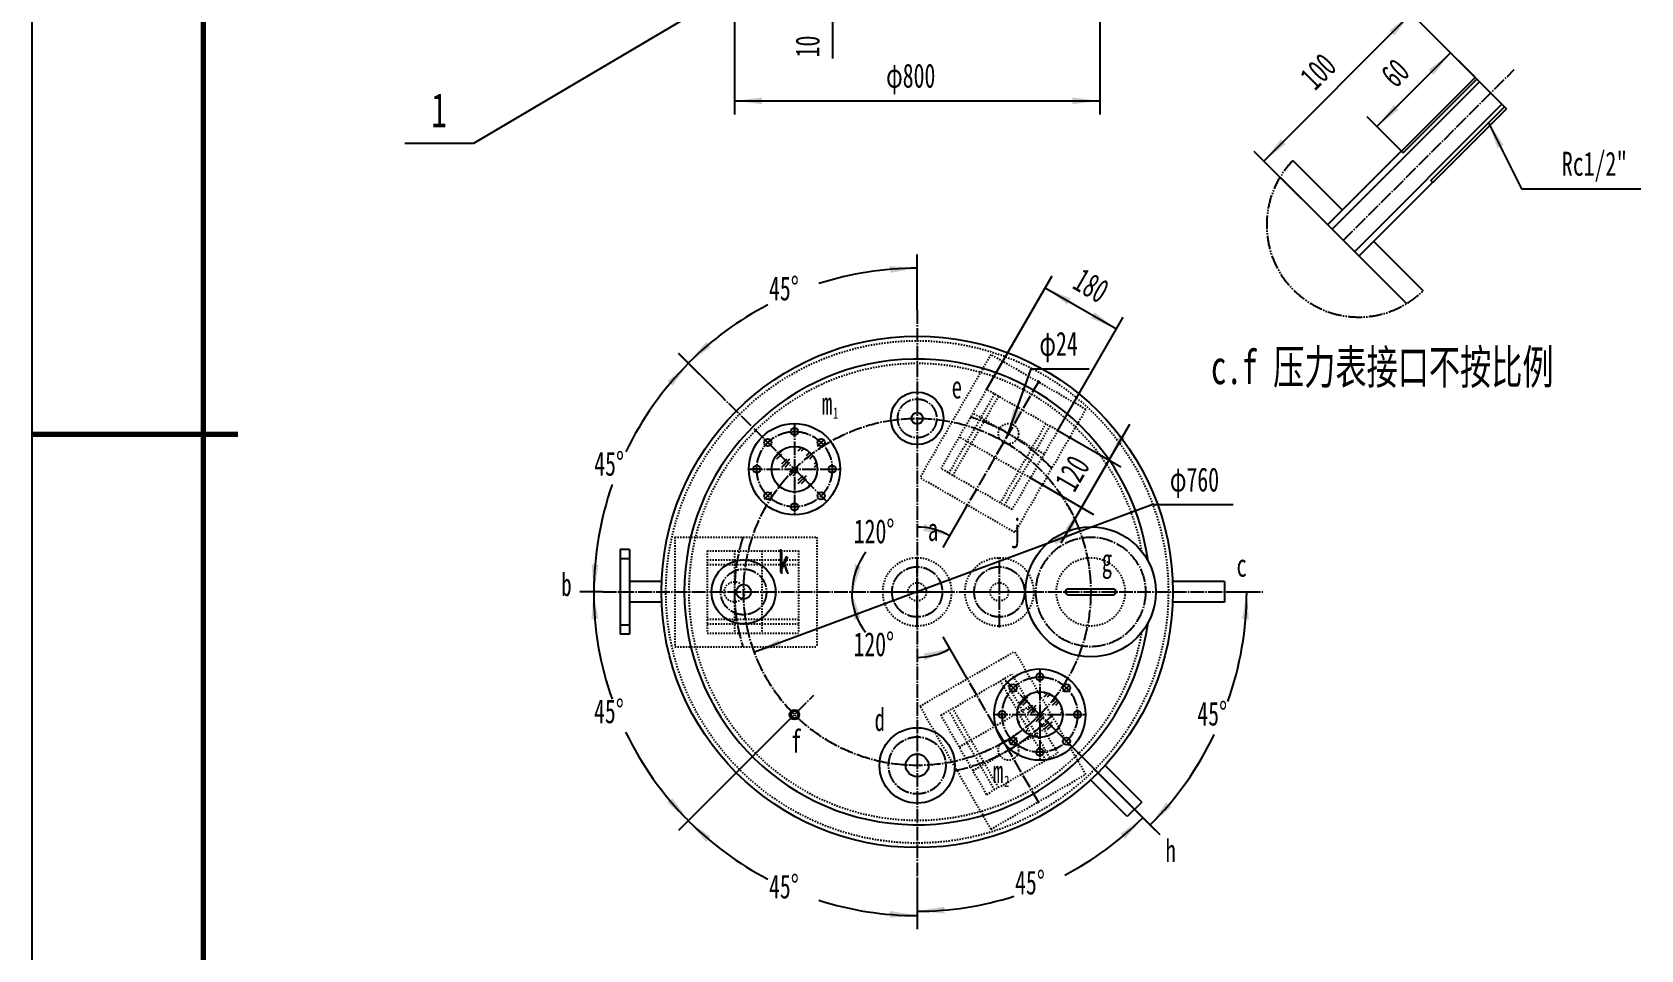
# Model space of a CAD drawing. Header units: millimetres. Extents: x -3150 to 3150, y -4455 to 4455.
# Drawn here: x -3150 to 372, y -1129 to 881 of the extents above; entities that cross this region are included whole.
import ezdxf

# ---------------------------------------------------------------- set-up
doc = ezdxf.new("R2010")
doc.units = ezdxf.units.MM
for name, pattern in [('EB_DASH', [6, 3, -3]), ('EB_DASHDOT', [39, 30, -3, 3, -3]), ('EB_DASHDOTDOT', [45, 30, -3, 3, -3, 3, -3])]:
    doc.linetypes.add(name, pattern=pattern)
for name, color, linetype, lineweight in [('CAXA0', 7, 'Continuous', 70), ('CAXA1', 1, 'EB_DASHDOT', 25), ('CAXA3', 7, 'Continuous', 25), ('CAXA4', 3, 'Continuous', 25), ('CAXA5', 4, 'Continuous', 25)]:
    doc.layers.add(name, color=color, linetype=linetype, lineweight=lineweight)
doc.styles.add('UserTxtStyle9', font='SIMFANG.TTF', dxfattribs={"width": 0.667})
doc.styles.add('标准', font='SIMFANG.TTF', dxfattribs={"width": 0.667})
doc.dimstyles.new('标准', dxfattribs={"dimscale": 15, "dimtxt": 3.5, "dimasz": 4, "dimexe": 2, "dimexo": 0, "dimtad": 1, "dimdsep": 46, "dimtxsty": '标准', "dimcen": 0, "dimdle": 6, "dimazin": 2, "dimtfac": 1, "dimtdec": 3, "dimtmove": 0, "dimatfit": 3, "dimfxl": 0, "dimtolj": 1, "dimtzin": 0, "dimarcsym": 0})

# ---------------------------------------------------------------- blocks, each defined once
blk = doc.blocks.new('CAXBLOCK0', base_point=(3000, -4305))
at = {"layer": 'CAXA0', "color": 0, "linetype": 'Continuous', "lineweight": 25}
blk.add_line((-3150, -4455), (-3150, 4455), dxfattribs=at)
at = {"layer": 'CAXA0', "color": 0, "linetype": 'Continuous', "lineweight": 70}
for p, q in [((-2775, -4305), (-2775, 4305)), ((-3150, 0), (-2700, 0))]:
    blk.add_line(p, q, dxfattribs=at)
blk = doc.blocks.new('*CAXBLOCK1720')
at = {"layer": 'CAXA4', "linetype": 'Continuous', "lineweight": 25}
for points in [[(-1612.2, 730.3), (-1552.2, 722.8), (-1552.2, 737.8)], [(-812.2, 730.3), (-872.2, 722.8), (-872.2, 737.8)]]:
    blk.add_hatch(color=0, dxfattribs=at).paths.add_polyline_path(points, flags=0)
at = {"layer": 'CAXA4', "color": 0, "linetype": 'Continuous', "lineweight": 25}
for p, q in [((-812.2, 946.9), (-812.2, 700.3)), ((-1612.2, 904.7), (-1612.2, 700.3)), ((-1612.2, 730.3), (-812.2, 730.3))]:
    blk.add_line(p, q, dxfattribs=at)
at = {"layer": 'CAXA4', "color": 0, "linetype": 'Continuous', "lineweight": 25, "insert": (-1280.1, 811.6), "char_height": 52.5, "attachment_point": 1, "style": '标准'}
blk.add_mtext('\\fFangSong_GB2312|b0|i0|p34;φ800', dxfattribs=at)
blk = doc.blocks.new('*CAXBLOCK1821')
at = {"layer": 'CAXA4', "linetype": 'Continuous', "lineweight": 25}
for points in [[(-1397.4, 972.4), (-1404.9, 1032.4), (-1389.9, 1032.4)], [(-1397.4, 962.4), (-1404.9, 902.4), (-1389.9, 902.4)]]:
    blk.add_hatch(color=0, dxfattribs=at).paths.add_polyline_path(points, flags=0)
at = {"layer": 'CAXA4', "color": 0, "linetype": 'Continuous', "lineweight": 25}
for p, q in [((-1397.4, 1062.4), (-1397.4, 822.8)), ((-1552.2, 972.4), (-1367.4, 972.4)), ((-1552.2, 962.4), (-1367.4, 962.4))]:
    blk.add_line(p, q, dxfattribs=at)
at = {"layer": 'CAXA4', "color": 0, "linetype": 'Continuous', "lineweight": 25, "insert": (-1478.7, 825.4), "char_height": 52.5, "attachment_point": 1, "rotation": 90, "style": '标准'}
blk.add_mtext('\\fFangSong_GB2312|b0|i0|p34;10', dxfattribs=at)
blk = doc.blocks.new('CAXBLOCK35')
at = {"layer": 'CAXA4', "color": 6, "attachment_point": 1, "style": '标准'}
for s, insert, char_height in [('\\fFangSong_GB2312|b0|i0|p34;m', (-1420.9, 92.8), 50), ('\\fFangSong_GB2312|b0|i0|p34;1', (-1396.4, 59.1), 25)]:
    blk.add_mtext(s, dxfattribs=dict(at, insert=insert, char_height=char_height))
blk = doc.blocks.new('CAXBLOCK36')
at = {"layer": 'CAXA4', "color": 6, "attachment_point": 1, "style": '标准'}
for s, insert, char_height in [('\\fFangSong_GB2312|b0|i0|p34;m', (-1046.3, -713.5), 50), ('\\fFangSong_GB2312|b0|i0|p34;2', (-1021.8, -747.2), 25)]:
    blk.add_mtext(s, dxfattribs=dict(at, insert=insert, char_height=char_height))
blk = doc.blocks.new('*CAXBLOCK3740')
at = {"layer": 'CAXA4', "linetype": 'Continuous', "lineweight": 25}
for points in [[(-1712.8, 155.5), (-1759.1, 116.1), (-1747.6, 106.5)], [(-1920.1, -345.1), (-1925, -284.5), (-1910.1, -285.8)]]:
    blk.add_hatch(color=0, dxfattribs=at).paths.add_polyline_path(points, flags=0)
at = {"layer": 'CAXA4', "color": 0, "linetype": 'Continuous', "lineweight": 25}
for p, q in [((-1640.8, 83.5), (-1734, 176.7)), ((-1900.8, -345.1), (-1950.1, -345.1))]:
    blk.add_line(p, q, dxfattribs=at)
for start, end in [(135, 154.3109), (160.6172, 180)]:
    blk.add_arc((-1212.2, -345.1), 707.9, start, end, dxfattribs=at)
at = {"layer": 'CAXA4', "color": 0, "linetype": 'Continuous', "lineweight": 25, "insert": (-1919.4, -38.2), "char_height": 52.5, "attachment_point": 1, "style": '标准'}
blk.add_mtext('\\fFangSong_GB2312|b0|i0|p34;45{%%D}', dxfattribs=at)
blk = doc.blocks.new('*CAXBLOCK3841')
at = {"layer": 'CAXA4', "linetype": 'Continuous', "lineweight": 25}
for points in [[(-1212.2, 363.7), (-1272.8, 368.6), (-1271.5, 353.6)], [(-1713.4, 156.1), (-1674, 202.4), (-1664.4, 190.9)]]:
    blk.add_hatch(color=0, dxfattribs=at).paths.add_polyline_path(points, flags=0)
at = {"layer": 'CAXA4', "color": 0, "linetype": 'Continuous', "lineweight": 25}
for p, q in [((-1212.2, 271.8), (-1212.2, 393.7)), ((-1640.8, 83.5), (-1734.6, 177.3))]:
    blk.add_line(p, q, dxfattribs=at)
for start, end in [(90, 107.6908), (117.4831, 135)]:
    blk.add_arc((-1212.2, -345.1), 708.7, start, end, dxfattribs=at)
at = {"layer": 'CAXA4', "color": 0, "linetype": 'Continuous', "lineweight": 25, "insert": (-1536.7, 345.7), "char_height": 52.5, "attachment_point": 1, "style": '标准'}
blk.add_mtext('\\fFangSong_GB2312|b0|i0|p34;45{%%D}', dxfattribs=at)
blk = doc.blocks.new('*CAXBLOCK3942')
at = {"layer": 'CAXA4', "linetype": 'Continuous', "lineweight": 25}
for points in [[(-1920.5, -345.1), (-1925.5, -405.6), (-1910.5, -404.4)], [(-1713.1, -845.9), (-1759.4, -806.5), (-1747.9, -796.9)]]:
    blk.add_hatch(color=0, dxfattribs=at).paths.add_polyline_path(points, flags=0)
at = {"layer": 'CAXA4', "color": 0, "linetype": 'Continuous', "lineweight": 25}
for p, q in [((-1900.8, -345.1), (-1950.5, -345.1)), ((-1503.1, -636), (-1734.3, -867.1))]:
    blk.add_line(p, q, dxfattribs=at)
for start, end in [(180, 199.3847), (205.6872, 225)]:
    blk.add_arc((-1212.2, -345.1), 708.3, start, end, dxfattribs=at)
at = {"layer": 'CAXA4', "color": 0, "linetype": 'Continuous', "lineweight": 25, "insert": (-1919.8, -580.1), "char_height": 52.5, "attachment_point": 1, "style": '标准'}
blk.add_mtext('\\fFangSong_GB2312|b0|i0|p34;45{%%D}', dxfattribs=at)
blk = doc.blocks.new('*CAXBLOCK4043')
at = {"layer": 'CAXA4', "linetype": 'Continuous', "lineweight": 25}
for points in [[(-1713.4, -846.2), (-1674, -892.5), (-1664.4, -881)], [(-1212.2, -1053.8), (-1272.8, -1058.7), (-1271.5, -1043.7)]]:
    blk.add_hatch(color=0, dxfattribs=at).paths.add_polyline_path(points, flags=0)
at = {"layer": 'CAXA4', "color": 0, "linetype": 'Continuous', "lineweight": 25}
for p, q in [((-1503.1, -636), (-1734.6, -867.4)), ((-1212.2, -973), (-1212.2, -1083.8))]:
    blk.add_line(p, q, dxfattribs=at)
for start, end in [(225, 242.5168), (252.3093, 270)]:
    blk.add_arc((-1212.2, -345.1), 708.7, start, end, dxfattribs=at)
at = {"layer": 'CAXA4', "color": 0, "linetype": 'Continuous', "lineweight": 25, "insert": (-1536.7, -963.8), "char_height": 52.5, "attachment_point": 1, "style": '标准'}
blk.add_mtext('\\fFangSong_GB2312|b0|i0|p34;45{%%D}', dxfattribs=at)
blk = doc.blocks.new('*CAXBLOCK4144')
at = {"layer": 'CAXA4', "linetype": 'Continuous', "lineweight": 25}
for points in [[(-717.8, -839.5), (-757.2, -885.8), (-766.8, -874.3)], [(-1212.2, -1044.3), (-1151.7, -1049.2), (-1153, -1034.2)]]:
    blk.add_hatch(color=0, dxfattribs=at).paths.add_polyline_path(points, flags=0)
at = {"layer": 'CAXA4', "color": 0, "linetype": 'Continuous', "lineweight": 25}
for p, q in [((-921.3, -636), (-696.6, -860.7)), ((-1212.2, -973), (-1212.2, -1074.3))]:
    blk.add_line(p, q, dxfattribs=at)
for start, end in [(297.5521, 315), (270, 287.6266)]:
    blk.add_arc((-1212.2, -345.1), 699.2, start, end, dxfattribs=at)
at = {"layer": 'CAXA4', "color": 0, "linetype": 'Continuous', "lineweight": 25, "insert": (-997.9, -955.1), "char_height": 52.5, "attachment_point": 1, "style": '标准'}
blk.add_mtext('\\fFangSong_GB2312|b0|i0|p34;45{%%D}', dxfattribs=at)
blk = doc.blocks.new('*CAXBLOCK4245')
at = {"layer": 'CAXA4', "linetype": 'Continuous', "lineweight": 25}
for points in [[(-490.7, -345.1), (-485.7, -405.6), (-500.7, -404.4)], [(-702, -855.3), (-655.7, -816), (-667.1, -806.3)]]:
    blk.add_hatch(color=0, dxfattribs=at).paths.add_polyline_path(points, flags=0)
at = {"layer": 'CAXA4', "color": 0, "linetype": 'Continuous', "lineweight": 25}
for p, q in [((-523.7, -345.1), (-460.7, -345.1)), ((-921.3, -636), (-680.8, -876.5))]:
    blk.add_line(p, q, dxfattribs=at)
for start, end in [(340.5586, 0), (315, 334.3721)]:
    blk.add_arc((-1212.2, -345.1), 721.5, start, end, dxfattribs=at)
at = {"layer": 'CAXA4', "color": 0, "linetype": 'Continuous', "lineweight": 25, "insert": (-598.8, -585.2), "char_height": 52.5, "attachment_point": 1, "style": '标准'}
blk.add_mtext('\\fFangSong_GB2312|b0|i0|p34;45{%%D}', dxfattribs=at)
blk = doc.blocks.new('*CAXBLOCK4346')
at = {"layer": 'CAXA4', "linetype": 'Continuous', "lineweight": 25}
for points in [[(-931.8, 320.7), (-883.6, 284.2), (-876.1, 297.2)], [(-775.9, 230.7), (-831.6, 254.2), (-824.1, 267.2)]]:
    blk.add_hatch(color=0, dxfattribs=at).paths.add_polyline_path(points, flags=0)
at = {"layer": 'CAXA4', "color": 0, "linetype": 'Continuous', "lineweight": 25}
for p, q in [((-1060.2, 98.3), (-916.8, 346.7)), ((-931.8, 320.7), (-775.9, 230.7)), ((-904.3, 8.3), (-760.9, 256.7))]:
    blk.add_line(p, q, dxfattribs=at)
at = {"layer": 'CAXA4', "color": 0, "linetype": 'Continuous', "lineweight": 25, "insert": (-848.9, 366.7), "char_height": 52.5, "attachment_point": 1, "rotation": 330, "style": '标准'}
blk.add_mtext('\\fFangSong_GB2312|b0|i0|p34;180', dxfattribs=at)
blk = doc.blocks.new('*CAXBLOCK4447')
at = {"layer": 'CAXA4', "linetype": 'Continuous', "lineweight": 25}
for points in [[(-792.4, -56.3), (-768.9, -0.6), (-756, -8.1)], [(-852.4, -160.2), (-888.9, -208.4), (-876, -215.9)]]:
    blk.add_hatch(color=0, dxfattribs=at).paths.add_polyline_path(points, flags=0)
at = {"layer": 'CAXA4', "color": 0, "linetype": 'Continuous', "lineweight": 25}
for p, q in [((-904.3, 8.3), (-766.5, -71.3)), ((-747.4, 21.7), (-897.4, -238.1)), ((-964.3, -95.6), (-826.5, -175.2))]:
    blk.add_line(p, q, dxfattribs=at)
at = {"layer": 'CAXA4', "color": 0, "linetype": 'Continuous', "lineweight": 25, "insert": (-913.5, -103.3), "char_height": 52.5, "attachment_point": 1, "rotation": 60, "style": '标准'}
blk.add_mtext('\\fFangSong_GB2312|b0|i0|p34;120', dxfattribs=at)
blk = doc.blocks.new('*CAXBLOCK4548')
at = {"layer": 'CAXA4', "linetype": 'Continuous', "lineweight": 25}
blk.add_hatch(color=0, dxfattribs=at).paths.add_polyline_path([(-1014.4, -2.8), (-987.3, 51.3), (-1001.4, 56.3)], flags=0)
at = {"layer": 'CAXA4', "color": 0, "linetype": 'Continuous', "lineweight": 25}
for p, q in [((-1014.4, -2.8), (-962.7, 143.3)), ((-962.7, 143.3), (-835.4, 143.3))]:
    blk.add_line(p, q, dxfattribs=at)
at = {"layer": 'CAXA4', "color": 0, "linetype": 'Continuous', "lineweight": 25, "insert": (-944.5, 224.6), "char_height": 52.5, "attachment_point": 1, "style": '标准'}
blk.add_mtext('\\fFangSong_GB2312|b0|i0|p34;φ24', dxfattribs=at)
blk = doc.blocks.new('*CAXBLOCK4649')
at = {"layer": 'CAXA4', "linetype": 'Continuous', "lineweight": 25}
for points in [[(-1355.7, -345.1), (-1350.2, -406.4), (-1336.5, -400.3)], [(-1140.5, -469.3), (-1196.4, -495.2), (-1198, -480.2)]]:
    blk.add_hatch(color=0, dxfattribs=at).paths.add_polyline_path(points, flags=0)
at = {"layer": 'CAXA4', "color": 0, "linetype": 'Continuous', "lineweight": 25}
blk.add_line((-1103.9, -532.7), (-1155.5, -443.3), dxfattribs=at)
for start, end in [(180, 217.9737), (269.501, 300)]:
    blk.add_arc((-1212.2, -345.1), 143.4, start, end, dxfattribs=at)
at = {"layer": 'CAXA4', "color": 0, "linetype": 'Continuous', "lineweight": 25, "insert": (-1351.8, -433.3), "char_height": 52.5, "attachment_point": 1, "style": '标准'}
blk.add_mtext('\\fFangSong_GB2312|b0|i0|p34;120{%%D}', dxfattribs=at)
blk = doc.blocks.new('*CAXBLOCK4750')
at = {"layer": 'CAXA4', "linetype": 'Continuous', "lineweight": 25}
for points in [[(-1141.2, -222), (-1197.1, -196.2), (-1198.6, -211.2)], [(-1354.3, -345.1), (-1348.7, -283.8), (-1335, -289.9)]]:
    blk.add_hatch(color=0, dxfattribs=at).paths.add_polyline_path(points, flags=0)
at = {"layer": 'CAXA4', "color": 0, "linetype": 'Continuous', "lineweight": 25}
blk.add_line((-1103.9, -157.4), (-1156.2, -248), dxfattribs=at)
for start, end in [(60, 90.2306), (142.1999, 180)]:
    blk.add_arc((-1212.2, -345.1), 142.1, start, end, dxfattribs=at)
at = {"layer": 'CAXA4', "color": 0, "linetype": 'Continuous', "lineweight": 25, "insert": (-1351.1, -186.1), "char_height": 52.5, "attachment_point": 1, "style": '标准'}
blk.add_mtext('\\fFangSong_GB2312|b0|i0|p34;120{%%D}', dxfattribs=at)
blk = doc.blocks.new('*CAXBLOCK4851')
at = {"layer": 'CAXA4', "linetype": 'Continuous', "lineweight": 25}
for points in [[(-855.9, -213.1), (-914.8, -226.9), (-909.6, -241)], [(-1568.6, -477), (-1514.9, -449.2), (-1509.7, -463.2)]]:
    blk.add_hatch(color=0, dxfattribs=at).paths.add_polyline_path(points, flags=0)
at = {"layer": 'CAXA4', "color": 0, "linetype": 'Continuous', "lineweight": 25}
for q in [(-1568.6, -477), (-520.5, -154)]:
    blk.add_line((-696.5, -154), q, dxfattribs=at)
at = {"layer": 'CAXA4', "color": 0, "linetype": 'Continuous', "lineweight": 25, "insert": (-658.8, -72.7), "char_height": 52.5, "attachment_point": 1, "style": '标准'}
blk.add_mtext('\\fFangSong_GB2312|b0|i0|p34;φ760', dxfattribs=at)
blk = doc.blocks.new('CAXBLOCK49')
at = {"layer": 'CAXA0', "color": 0, "linetype": 'Continuous', "lineweight": 25}
for p, q in [((-987.8, -592.7), (-969.9, -574.7)), ((-980.6, -592.7), (-969.9, -581.9)), ((-969.9, -610.7), (-951.9, -592.7)), ((-969.9, -603.5), (-959.1, -592.7)), ((-933.9, -567.6), (-931.6, -565.2)), ((-933.9, -574.7), (-926.1, -566.9)), ((-926.8, -574.7), (-921.1, -569.1)), ((-916, -585.5), (-908.5, -578.1)), ((-916, -592.7), (-905.1, -581.8)), ((-908.8, -592.7), (-902, -585.9)), ((-990.4, -631.2), (-987.8, -628.6)), ((-962.7, -610.7), (-951.9, -599.9)), ((-951.9, -621.4), (-944.2, -613.8)), ((-951.9, -628.6), (-943.5, -620.3)), ((-944.7, -628.6), (-943.5, -627.4)), ((-944.2, -613.8), (-943.5, -613.1)), ((-943.5, -613.1), (-941.1, -610.7)), ((-943.5, -620.3), (-937, -613.8)), ((-943.5, -627.4), (-933.9, -617.8)), ((-937, -613.8), (-933.9, -610.7)), ((-933.9, -646.6), (-916, -628.6)), ((-933.9, -639.4), (-923.2, -628.6)), ((-898, -603.5), (-895.3, -600.7)), ((-898, -610.7), (-894, -606.7)), ((-988.2, -636.2), (-987.8, -635.8)), ((-979.2, -648.8), (-977.1, -646.6)), ((-975.5, -652.2), (-969.9, -646.6)), ((-971.4, -655.3), (-969.9, -653.8)), ((-926.8, -646.6), (-916, -635.8))]:
    blk.add_line(p, q, dxfattribs=at)
blk = doc.blocks.new('CAXBLOCK50')
at = {"layer": 'CAXA0', "color": 0, "linetype": 'Continuous', "lineweight": 25}
for p, q in [((-1472.8, -28.7), (-1471.3, -27.3)), ((-1472.8, -35.9), (-1465.6, -28.8)), ((-1465.6, -35.9), (-1460.4, -30.8)), ((-1524.4, -51.6), (-1508.7, -35.9)), ((-1519.5, -53.9), (-1508.7, -43.1)), ((-1508.7, -71.8), (-1490.7, -53.9)), ((-1508.7, -64.7), (-1497.9, -53.9)), ((-1501.5, -71.8), (-1490.7, -61.1)), ((-1454.8, -46.7), (-1447.4, -39.3)), ((-1454.8, -53.9), (-1443.8, -42.9)), ((-1447.6, -53.9), (-1440.6, -46.8)), ((-1436.8, -64.7), (-1433.3, -61.1)), ((-1436.8, -71.8), (-1431.9, -66.9)), ((-1528.5, -91.7), (-1526.6, -89.8)), ((-1490.7, -82.6), (-1484.5, -76.4)), ((-1490.7, -89.8), (-1480.9, -80)), ((-1484.5, -76.4), (-1480.9, -72.8)), ((-1483.5, -89.8), (-1480.9, -87.2)), ((-1480.9, -72.8), (-1479.9, -71.8)), ((-1480.9, -80), (-1477.3, -76.4)), ((-1480.9, -87.2), (-1472.8, -79)), ((-1477.3, -76.4), (-1472.8, -71.8)), ((-1472.8, -107.8), (-1454.8, -89.8)), ((-1472.8, -100.6), (-1462, -89.8)), ((-1465.6, -107.8), (-1454.8, -97)), ((-1518, -109.9), (-1515.9, -107.8)), ((-1514.4, -113.5), (-1508.7, -107.8)), ((-1510.5, -116.7), (-1508.7, -114.9)), ((-1454.8, -118.5), (-1444, -107.8))]:
    blk.add_line(p, q, dxfattribs=at)
blk = doc.blocks.new('*CAXBLOCK6770')
at = {"layer": 'CAXA4', "linetype": 'Continuous', "lineweight": 25}
for points in [[(-44.3, 835.2), (-81.4, 787.5), (-92.1, 798.1)], [(-205.7, 673.8), (-158, 710.9), (-168.6, 721.5)]]:
    blk.add_hatch(color=0, dxfattribs=at).paths.add_polyline_path(points, flags=0)
at = {"layer": 'CAXA4', "color": 0, "linetype": 'Continuous', "lineweight": 25}
for p, q in [((9.2, 781.7), (-65.5, 856.4)), ((-205.7, 673.8), (-44.3, 835.2)), ((-148, 616.1), (-226.9, 695))]:
    blk.add_line(p, q, dxfattribs=at)
at = {"layer": 'CAXA4', "color": 0, "linetype": 'Continuous', "lineweight": 25, "insert": (-201.3, 793.2), "char_height": 52.5, "attachment_point": 1, "rotation": 45, "style": '标准'}
blk.add_mtext('\\fFangSong_GB2312|b0|i0|p34;60', dxfattribs=at)
blk = doc.blocks.new('*CAXBLOCK6871')
at = {"layer": 'CAXA4', "linetype": 'Continuous', "lineweight": 25}
for points in [[(-130.3, 921.1), (-167.4, 873.4), (-178, 884)], [(-453, 598.4), (-405.3, 635.5), (-415.9, 646.1)]]:
    blk.add_hatch(color=0, dxfattribs=at).paths.add_polyline_path(points, flags=0)
at = {"layer": 'CAXA4', "color": 0, "linetype": 'Continuous', "lineweight": 25}
for p, q in [((-453, 598.4), (-130.3, 921.1)), ((77.9, 712.9), (-151.5, 942.4)), ((-370.5, 515.8), (-474.2, 619.6))]:
    blk.add_line(p, q, dxfattribs=at)
at = {"layer": 'CAXA4', "color": 0, "linetype": 'Continuous', "lineweight": 25, "insert": (-378.3, 788.1), "char_height": 52.5, "attachment_point": 1, "rotation": 45, "style": '标准'}
blk.add_mtext('\\fFangSong_GB2312|b0|i0|p34;100', dxfattribs=at)
blk = doc.blocks.new('*CAXBLOCK6972')
at = {"layer": 'CAXA4', "linetype": 'Continuous', "lineweight": 25}
blk.add_hatch(color=0, dxfattribs=at).paths.add_polyline_path([(38.2, 683.8), (58.3, 626.8), (71.7, 633.5)], flags=0)
at = {"layer": 'CAXA4', "color": 0, "linetype": 'Continuous', "lineweight": 25}
for p, q in [((38.2, 683.8), (111.2, 537.5)), ((111.2, 537.5), (372.3, 537.5))]:
    blk.add_line(p, q, dxfattribs=at)
at = {"layer": 'CAXA4', "color": 0, "linetype": 'Continuous', "lineweight": 25, "insert": (199.5, 618.8), "char_height": 52.5, "attachment_point": 1, "style": '标准'}
blk.add_mtext('\\fFangSong_GB2312|b0|i0|p34;Rc1/2"', dxfattribs=at)
blk = doc.blocks.new('CAXBLOCK82', base_point=(-2333.9, 636.7))
at = {"layer": 'CAXA0', "linetype": 'Continuous', "lineweight": 25}
blk.add_hatch(color=0, dxfattribs=at).paths.add_polyline_path([(-1615.9, 968.1), (-1615.9, 969.2), (-1616.2, 970.4), (-1616.7, 971.5), (-1617.3, 972.5), (-1618.1, 973.4), (-1618.9, 974.1), (-1619.9, 974.8), (-1621, 975.2), (-1622.2, 975.5), (-1623.4, 975.6), (-1624.5, 975.5), (-1625.7, 975.2), (-1626.8, 974.8), (-1627.8, 974.1), (-1628.7, 973.4), (-1629.4, 972.5), (-1630, 971.5), (-1630.5, 970.4), (-1630.8, 969.2), (-1630.9, 968.1), (-1630.8, 966.9), (-1630.5, 965.8), (-1630, 964.7), (-1629.4, 963.7), (-1628.7, 962.8), (-1627.8, 962), (-1626.8, 961.4), (-1625.7, 960.9), (-1624.5, 960.7), (-1623.4, 960.6), (-1622.2, 960.7), (-1621, 960.9), (-1619.9, 961.4), (-1618.9, 962), (-1618.1, 962.8), (-1617.3, 963.7), (-1616.7, 964.7), (-1616.2, 965.8), (-1615.9, 966.9)], flags=0)
at = {"layer": 'CAXA0', "color": 0, "linetype": 'Continuous', "lineweight": 25}
for p, q in [((-1623.4, 968.1), (-2183.9, 636.7)), ((-2183.9, 636.7), (-2333.9, 636.7))]:
    blk.add_line(p, q, dxfattribs=at)
at = {"layer": 'CAXA0', "color": 0, "linetype": 'Continuous', "lineweight": 25, "insert": (-2276, 747.5), "char_height": 75, "attachment_point": 1, "style": 'UserTxtStyle9'}
blk.add_mtext('\\fFangSong_GB2312|b0|i0|p34;1', dxfattribs=at)
blk = doc.blocks.new('CAXBLOCK81', base_point=(-1623.4, 968.1))
at = {"layer": 'CAXA0', "color": 0, "linetype": 'ByBlock', "lineweight": -2}
blk.add_blockref('CAXBLOCK82', (-2333.9, 636.7), dxfattribs=at)

msp = doc.modelspace()

# ---------------------------------------------------------------- linework, layer by layer
at = {"layer": 'CAXA1', "linetype": 'EB_DASHDOT', "lineweight": 25}
for p, q in [((-279.2, 424.548), (94.747, 798.495)), ((-1212.242, 271.795), (-1212.242, -972.984)), ((-945.353, 117.209), (-1103.914, -157.428)), ((-1410.232, -147.067), (-1640.783, 83.484)), ((-1480.942, 23.643), (-1480.942, -176.357)), ((-1480.942, -4.857), (-1480.942, 17.143)), ((-1531.501, -25.798), (-1547.057, -10.242)), ((-1430.384, -25.798), (-1414.828, -10.242)), ((-1580.942, -76.357), (-1380.942, -76.357)), ((-1552.442, -76.357), (-1574.442, -76.357)), ((-1409.442, -76.357), (-1387.442, -76.357)), ((-1531.501, -126.915), (-1547.057, -142.471)), ((-1430.384, -126.915), (-1414.828, -142.471)), ((-1480.942, -147.857), (-1480.942, -169.857)), ((-1212.242, -423.057), (-1212.242, -267.057)), ((-1032.242, -423.057), (-1032.242, -267.057)), ((-1900.77, -345.057), (-455.698, -345.057)), ((-1290.242, -345.057), (-1134.242, -345.057)), ((-1110.242, -345.057), (-954.242, -345.057)), ((-943.541, -513.758), (-943.541, -713.758)), ((-943.541, -542.258), (-943.541, -520.258)), ((-945.353, -807.323), (-1103.914, -532.687)), ((-690.028, -867.271), (-1021.909, -535.39)), ((-994.099, -563.2), (-1009.656, -547.643)), ((-892.983, -563.2), (-877.427, -547.643)), ((-1503.143, -635.958), (-1438.37, -571.185)), ((-1043.541, -613.758), (-843.541, -613.758)), ((-1015.041, -613.758), (-1037.041, -613.758)), ((-872.041, -613.758), (-850.041, -613.758)), ((-994.099, -664.316), (-1009.656, -679.872)), ((-892.983, -664.316), (-877.427, -679.872)), ((-943.541, -685.258), (-943.541, -707.258))]:
    msp.add_line(p, q, dxfattribs=at)
at = {"layer": 'CAXA1', "color": 1, "linetype": 'Continuous', "lineweight": 25}
for p, q in [((-1842.242, -272.557), (-1862.242, -272.557)), ((-1842.242, -417.557), (-1862.242, -417.557))]:
    msp.add_line(p, q, dxfattribs=at)
at = {"layer": 'CAXA1', "linetype": 'EB_DASHDOT', "lineweight": 25}
for centre, radius in [((-1212.242, 34.943), 42.5), ((-1212.242, -345.057), 380), ((-1480.942, -76.357), 82.5), ((-832.242, -345.057), 120), ((-1592.242, -345.057), 50), ((-1212.242, -345.057), 55), ((-1032.242, -345.057), 55), ((-943.541, -613.758), 82.5), ((-1212.242, -725.057), 62.5)]:
    msp.add_circle(centre, radius, dxfattribs=at)
for start, end in [(42.542397, 73.002878), (162.542397, 197.457603), (281.78334, 317.797614)]:
    msp.add_arc((-1212.242, -345.057), 400, start, end, dxfattribs=at)
at = {"layer": 'CAXA3', "linetype": 'Continuous', "lineweight": 25}
for p, q in [((-313.575, 458.922), (9.19, 781.687)), ((-147.986, 616.098), (14.117, 778.201)), ((9.19, 781.687), (77.938, 712.938)), ((-303.892, 449.239), (18.873, 772.004)), ((-254.509, 399.857), (68.255, 722.621)), ((-244.826, 390.174), (77.938, 712.938)), ((-87.65, 555.762), (74.453, 717.865)), ((-389.416, 599.316), (-281.298, 491.199)), ((-152.192, 620.304), (-147.986, 616.098)), ((-417.643, 562.99), (-140.758, 286.105)), ((-83.444, 551.556), (-87.65, 555.762)), ((-212.549, 422.45), (-104.432, 314.332)), ((-1862.242, -252.557), (-1862.242, -437.557)), ((-1842.242, -252.557), (-1862.242, -252.557)), ((-1842.242, -252.557), (-1842.242, -437.557)), ((-1771.79, -322.557), (-1842.242, -322.557)), ((-881.361, -338.608), (-783.123, -338.608)), ((-881.361, -351.506), (-783.123, -351.506)), ((-539.037, -322.613), (-652.692, -322.613)), ((-539.037, -322.613), (-539.037, -367.501)), ((-1771.79, -367.557), (-1842.242, -367.557)), ((-539.037, -367.501), (-652.692, -367.501)), ((-1842.242, -437.557), (-1862.242, -437.557)), ((-720.344, -805.215), (-800.71, -724.849)), ((-752.084, -836.955), (-832.45, -756.589)), ((-720.344, -805.215), (-752.084, -836.955))]:
    msp.add_line(p, q, dxfattribs=at)
at = {"layer": 'CAXA3', "color": 131, "linetype": 'EB_DASH', "lineweight": 25}
for p, q in [((-1050.776, 174.611), (-1206.337, -94.83)), ((-842.93, 54.611), (-1050.776, 174.611)), ((-1060.184, 98.315), (-1160.184, -74.891)), ((-1042.864, 88.315), (-1142.864, -84.891)), ((-1034.203, 83.315), (-1134.203, -89.891)), ((-904.3, 8.315), (-1060.184, 98.315)), ((-934.3, -43.647), (-1090.184, 46.353)), ((-842.93, 54.611), (-998.491, -214.83)), ((-930.28, 23.315), (-1030.28, -149.891)), ((-921.62, 18.315), (-1021.62, -154.891)), ((-904.3, 8.315), (-1004.3, -164.891)), ((-964.3, -95.609), (-1120.184, -5.609)), ((-998.491, -214.83), (-1206.337, -94.83)), ((-1004.3, -164.891), (-1160.184, -74.891)), ((-1743.02, -225.057), (-1431.898, -225.057)), ((-1743.02, -225.057), (-1743.02, -465.057)), ((-1431.898, -225.057), (-1431.898, -465.057)), ((-1672.242, -255.057), (-1472.242, -255.057)), ((-1672.242, -255.057), (-1672.242, -435.057)), ((-1672.242, -275.057), (-1472.242, -275.057)), ((-1612.242, -255.057), (-1612.242, -435.057)), ((-1552.242, -255.057), (-1552.242, -435.057)), ((-1472.242, -255.057), (-1472.242, -435.057)), ((-1672.242, -285.057), (-1472.242, -285.057)), ((-1672.242, -405.057), (-1472.242, -405.057)), ((-1672.242, -415.057), (-1472.242, -415.057)), ((-1672.242, -435.057), (-1472.242, -435.057)), ((-1743.02, -465.057), (-1431.898, -465.057)), ((-1206.337, -595.285), (-998.491, -475.285)), ((-842.93, -744.725), (-998.491, -475.285)), ((-1160.184, -615.224), (-1004.3, -525.224)), ((-904.3, -698.429), (-1004.3, -525.224)), ((-930.28, -713.429), (-1030.28, -540.224)), ((-921.62, -708.429), (-1021.62, -535.224)), ((-1050.776, -864.725), (-1206.337, -595.285)), ((-1120.184, -684.506), (-964.3, -594.506)), ((-1060.184, -788.429), (-1160.184, -615.224)), ((-1042.864, -778.429), (-1142.864, -605.224)), ((-1034.203, -773.429), (-1134.203, -600.224)), ((-1090.184, -736.467), (-934.3, -646.467)), ((-1060.184, -788.429), (-904.3, -698.429)), ((-1050.776, -864.725), (-842.93, -744.725))]:
    msp.add_line(p, q, dxfattribs=at)
at = {"layer": 'CAXA3', "linetype": 'Continuous', "lineweight": 25}
for centre, radius in [((-1212.242, -345.057), 560), ((-1212.242, 34.943), 57.5), ((-1212.242, 34.943), 12.5), ((-1480.942, -76.357), 100), ((-1480.942, 6.143), 8), ((-1539.279, -18.02), 8), ((-1480.942, -76.357), 50), ((-1422.606, -18.02), 8), ((-1563.442, -76.357), 8), ((-1398.442, -76.357), 8), ((-1539.279, -134.693), 8), ((-1422.606, -134.693), 8), ((-1480.942, -158.857), 8), ((-832.242, -345.057), 142.5), ((-1592.242, -345.057), 70), ((-1592.242, -345.057), 16), ((-943.541, -613.758), 100), ((-943.541, -531.258), 8), ((-1001.878, -555.421), 8), ((-885.205, -555.421), 8), ((-943.541, -613.758), 50), ((-1480.942, -613.758), 10.65), ((-1480.942, -613.758), 7.5), ((-1026.041, -613.758), 8), ((-861.041, -613.758), 8), ((-1212.242, -725.057), 82.5), ((-1001.878, -672.094), 8), ((-885.205, -672.094), 8), ((-1212.242, -725.057), 25), ((-943.541, -696.258), 8)]:
    msp.add_circle(centre, radius, dxfattribs=at)
at = {"layer": 'CAXA3', "linetype": 'EB_DASH', "lineweight": 25}
for centre, radius in [((-1212.242, -345.057), 550), ((-1212.242, -345.057), 75), ((-1032.242, -345.057), 75), ((-832.242, -345.057), 75), ((-1212.242, -345.057), 20), ((-1032.242, -345.057), 20)]:
    msp.add_circle(centre, radius, dxfattribs=at)
at = {"layer": 'CAXA3', "color": 131, "linetype": 'EB_DASH', "lineweight": 25}
for centre in [(-1012.242, 1.353), (-1612.242, -345.057), (-1012.242, -691.467)]:
    msp.add_circle(centre, 22.217, dxfattribs=at)
at = {"layer": 'CAXA3', "color": 2, "linetype": 'EB_DASHDOTDOT', "lineweight": 25}
msp.add_arc((-245.438, 458.31), 201.525, 135.597269, 314.402731, dxfattribs=at)
at = {"layer": 'CAXA3', "linetype": 'Continuous', "lineweight": 25}
for centre, radius, start, end in [((-1212.242, -345.057), 510, 7.601557, 352.398443), ((-881.361, -345.057), 6.449, 90, 270), ((-783.123, -345.057), 6.449, 270, 90)]:
    msp.add_arc(centre, radius, start, end, dxfattribs=at)
at = {"layer": 'CAXA3', "linetype": 'EB_DASH', "lineweight": 25}
msp.add_arc((-1212.242, -345.057), 500, 10.115, 349.885, dxfattribs=at)

# ---------------------------------------------------------------- block references
at = {"layer": 'CAXA0', "linetype": 'Continuous', "lineweight": 70}
msp.add_blockref('CAXBLOCK0', (3000, -4305), dxfattribs=at)
at = {"layer": 'CAXA0', "linetype": 'Continuous', "lineweight": 18}
msp.add_blockref('CAXBLOCK81', (-1623.354, 968.072), dxfattribs=at)
at = {"layer": 'CAXA4', "linetype": 'Continuous', "lineweight": 25}
for name in ['*CAXBLOCK6972', '*CAXBLOCK4548']:
    msp.add_blockref(name, (0, 0), dxfattribs=at)
at = {"layer": 'CAXA4', "color": 6, "linetype": 'Continuous', "lineweight": 25}
for name in ['CAXBLOCK35', 'CAXBLOCK36']:
    msp.add_blockref(name, (0, 0), dxfattribs=at)
at = {"layer": 'CAXA5', "color": 6, "linetype": 'Continuous', "lineweight": 25}
for name in ['CAXBLOCK50', 'CAXBLOCK49']:
    msp.add_blockref(name, (0, 0), dxfattribs=at)

# ---------------------------------------------------------------- texts
at = {"layer": 'CAXA4', "color": 6, "linetype": 'Continuous', "lineweight": 25, "attachment_point": 1, "style": '标准'}
for s, insert, char_height in [('\\fFangSong_GB2312|b0|i0|p34;c.f 压力表接口不按比例', (-569.025, 184.911), 75), ('\\fFangSong_GB2312|b0|i0|p34;e', (-1136.751, 128.517), 50), ('\\fFangSong_GB2312|b0|i0|p34;a', (-1188.73, -183.383), 50), ('\\fFangSong_GB2312|b0|i0|p34;j', (-1005.191, -184.823), 50), ('\\fFangSong_GB2312|b0|i0|p34;k', (-1516.738, -253.174), 50), ('\\fFangSong_GB2312|b0|i0|p34;k', (-1514.327, -255.767), 50), ('\\fFangSong_GB2312|b0|i0|p34;g', (-808.027, -250.657), 50), ('\\fFangSong_GB2312|b0|i0|p34;c', (-513.088, -261.827), 50), ('\\fFangSong_GB2312|b0|i0|p34;b', (-1991.46, -304.061), 50), ('\\fFangSong_GB2312|b0|i0|p34;d', (-1305.544, -599.566), 50), ('\\fFangSong_GB2312|b0|i0|p34;f', (-1488.369, -646.832), 50), ('\\fFangSong_GB2312|b0|i0|p34;h\\P', (-668.522, -886.649), 50)]:
    msp.add_mtext(s, dxfattribs=dict(at, insert=insert, char_height=char_height))

# ---------------------------------------------------------------- dimensions: what is measured, and where the dimension line sits
at = {"layer": 'CAXA4', "linetype": 'Continuous', "lineweight": 25}
for base, p1, p2, angle, text, picture, middle in [((-1397.444, 852.028), (-1552.242, 972.365), (-1552.242, 962.365), 90, '\\fFangSong_GB2312;10', '*CAXBLOCK1821', (-1442.781, 852.028)), ((-291.645, 759.757), (-370.492, 515.839), (77.938, 712.938), 45, '\\fFangSong_GB2312;100', '*CAXBLOCK6871', (-323.703, 791.815)), ((-125.016, 754.51), (-147.986, 616.098), (9.19, 781.687), 45, '\\fFangSong_GB2312;60', '*CAXBLOCK6770', (-157.074, 786.568)), ((-853.837, 275.718), (-1060.184, 98.315), (-904.3, 8.315), 330, '\\fFangSong_GB2312;180', '*CAXBLOCK4346', (-831.169, 314.981)), ((-822.447, -108.225), (-904.3, 8.315), (-964.3, -95.609), 240, '\\fFangSong_GB2312;120', '*CAXBLOCK4447', (-861.71, -85.556))]:
    dim = msp.add_linear_dim(base=base, p1=p1, p2=p2, angle=angle, text=text, dimstyle='标准', dxfattribs=at)
    dim.commit()
    dim.dimension.update_dxf_attribs({"geometry": picture, "text_midpoint": middle})
dim = msp.add_linear_dim(base=(-1212.242, 730.328), p1=(-1612.242, 904.738), p2=(-812.242, 946.942), text='\\fFangSong_GB2312;φ800', dimstyle='标准', dxfattribs=at)
dim.commit()
dim.dimension.update_dxf_attribs({"geometry": '*CAXBLOCK1720', "text_midpoint": (-1212.242, 775.666)})
for base, line1, line2, text, picture, middle in [((-1483.456, 309.712), ((-1410.232, -147.067), (-1640.783, 83.484)), ((-1212.242, 271.795), (-1212.242, -1088.421)), '\\fFangSong_GB2312;45{%%D}', '*CAXBLOCK3841', (-1483.456, 309.712)), ((-1483.45, -999.812), ((-1503.143, -635.958), (-1438.37, -571.185)), ((-1212.242, 271.795), (-1212.242, -972.984)), '\\fFangSong_GB2312;45{%%D}', '*CAXBLOCK4043', (-1483.45, -999.812)), ((-944.656, -991.067), ((-921.341, -635.958), (-986.114, -571.185)), ((-1212.242, 271.795), (-1212.242, -972.984)), '\\fFangSong_GB2312;45{%%D}', '*CAXBLOCK4144', (-944.656, -991.067)), ((-1866.214, -74.173), ((-1410.232, -147.067), (-1640.783, 83.484)), ((-1900.77, -345.057), (-455.698, -345.057)), '\\fFangSong_GB2312;45{%%D}', '*CAXBLOCK3740', (-1866.214, -74.173)), ((-1283.281, -222.013), ((-1900.77, -345.057), (-455.698, -345.057)), ((-945.353, 117.209), (-1103.914, -157.428)), '\\fFangSong_GB2312;120{%%D}', '*CAXBLOCK4750', (-1283.281, -222.013)), ((-545.623, -621.18), ((-523.714, -345.057), (-1968.786, -345.057)), ((-921.341, -635.958), (-986.114, -571.185)), '\\fFangSong_GB2312;45{%%D}', '*CAXBLOCK4245', (-545.623, -621.18)), ((-1866.605, -616.103), ((-1900.77, -345.057), (-455.698, -345.057)), ((-1503.143, -635.958), (-1438.37, -571.185)), '\\fFangSong_GB2312;45{%%D}', '*CAXBLOCK3942', (-1866.605, -616.103)), ((-1283.959, -469.274), ((-1900.77, -345.057), (-455.698, -345.057)), ((-945.353, -807.323), (-1103.914, -532.687)), '\\fFangSong_GB2312;120{%%D}', '*CAXBLOCK4649', (-1283.959, -469.274))]:
    dim = msp.add_angular_dim_2l(base=base, line1=line1, line2=line2, text=text, dimstyle='标准', dxfattribs=at)
    dim.commit()
    dim.dimension.update_dxf_attribs({"geometry": picture, "text_midpoint": middle})
dim = msp.add_diameter_dim_2p(p1=(-1568.588, -477.033), p2=(-855.896, -213.081), text='\\fFangSong_GB2312;φ760', dimstyle='标准', dxfattribs=at)
dim.commit()
dim.dimension.update_dxf_attribs({"geometry": '*CAXBLOCK4851', "text_midpoint": (-590.993, -108.702)})

doc.saveas('drawing.dxf')
